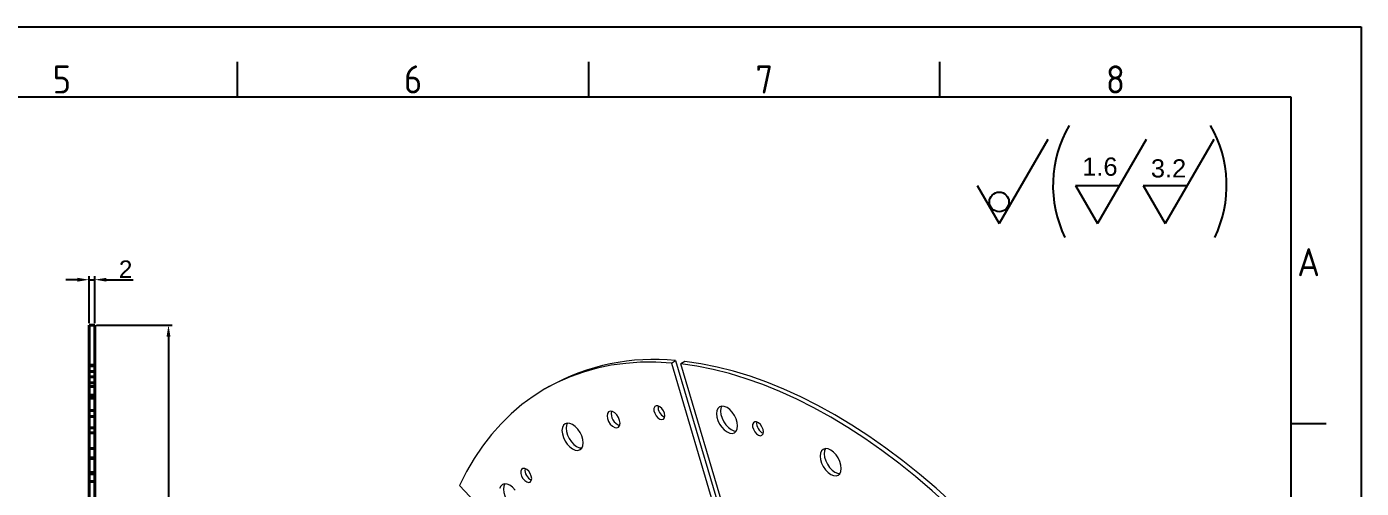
# Model space of a CAD drawing. Header units: millimetres. Extents: x 764 to 1780, y 1208 to 1927.
# Drawn here: x 1320.4 to 1780.4, y 1768.2 to 1927.1 of the extents above; entities that cross this region are included whole.
import ezdxf
from ezdxf.enums import TextEntityAlignment as Align

# ---------------------------------------------------------------- set-up
doc = ezdxf.new("R2010")
doc.units = ezdxf.units.MM
doc.linetypes.add('ACAD_ISO05W100', pattern=[33, 24, -3, 0, -3, 0, -3])
for name, color, linetype, lineweight in [('AM_0', 7, 'Continuous', 40), ('AM_5', 3, 'Continuous', 25), ('AM_BOR', 2, 'ACAD_ISO05W100', 35)]:
    doc.layers.add(name, color=color, linetype=linetype, lineweight=lineweight)
doc.styles.add('ACISOTS', font='isocp.shx', dxfattribs={"height": 1})
doc.styles.get("Standard").update_dxf_attribs({"font": 'arial.ttf'})
doc.dimstyles.new('ISO-25', dxfattribs={"dimtxt": 6, "dimasz": 4, "dimexe": 1.25, "dimexo": 0.625, "dimtad": 1, "dimtxsty": 'Standard', "dimcen": 4, "dimadec": 0, "dimazin": 0, "dimtfac": 1, "dimtmove": 0, "dimatfit": 3, "dimfxl": 1, "dimarcsym": 0})

# ---------------------------------------------------------------- blocks, each defined once
blk = doc.blocks.new('A3 ZTL')
for p, q in [((401.17, 280.82), (19.57, 280.82)), ((401.17, 9.78), (401.17, 280.82))]:
    blk.add_line(p, q)
at = {"layer": 'AM_BOR', "color": 135, "linetype": 'Continuous', "lineweight": 25}
for p, q in [((0, 290.61), (410.96, 290.61)), ((410.96, 290.61), (410.96, 0))]:
    blk.add_line(p, q, dxfattribs=at)
at = {"layer": 'AM_BOR', "color": 135, "lineweight": 25}
for p, q in [((254.4, 280.82), (254.4, 285.71)), ((303.33, 280.82), (303.33, 285.71)), ((352.25, 280.82), (352.25, 285.71)), ((406.07, 235.32), (401.17, 235.32))]:
    blk.add_line(p, q, dxfattribs=at)
at = {"layer": 'AM_BOR', "color": 135, "lineweight": 25, "style": 'ACISOTS'}
for s, p in [('5', (229.94, 283.27)), ('6', (278.86, 283.27)), ('7', (327.79, 283.27)), ('8', (376.71, 283.27)), ('A', (403.62, 257.83))]:
    blk.add_text(s, height=3.91, dxfattribs=at).set_placement(p, align=Align.MIDDLE)
blk = doc.blocks.new('*D168')
at = {"layer": 'AM_5', "color": 0, "lineweight": -2, "ltscale": 0.5, "transparency": 16777216}
for p, q in [((1341.9, 1825.03), (1341.9, 1841.26)), ((1343.9, 1825.03), (1343.9, 1841.26)), ((1337.9, 1840.01), (1333.9, 1840.01)), ((1341.9, 1840.01), (1343.9, 1840.01)), ((1347.9, 1840.01), (1357.12, 1840.01))]:
    blk.add_line(p, q, dxfattribs=at)
at = {"layer": 'AM_5', "color": 0, "ltscale": 0.5, "transparency": 16777216}
for points in [[(1337.9, 1840.67), (1337.9, 1839.34), (1341.9, 1840.01)], [(1347.9, 1840.67), (1347.9, 1839.34), (1343.9, 1840.01)]]:
    blk.add_solid(points, dxfattribs=at)
at = {"layer": 'Defpoints', "color": 0, "ltscale": 0.5, "transparency": 16777216}
for p in [(1343.9, 1840.01), (1341.9, 1824.41), (1343.9, 1824.41)]:
    blk.add_point(p, dxfattribs=at)
at = {"layer": 'AM_5', "color": 0, "ltscale": 0.5, "transparency": 16777216, "insert": (1354.51, 1843.64), "char_height": 6, "attachment_point": 5}
blk.add_mtext('2', dxfattribs=at)
blk = doc.blocks.new('*D170')
at = {"layer": 'AM_5', "color": 0, "lineweight": -2, "ltscale": 0.5, "transparency": 16777216}
for p, q in [((1344.52, 1824.41), (1370.54, 1824.41)), ((1369.29, 1820.41), (1369.29, 1434.41)), ((1344.52, 1430.41), (1370.54, 1430.41))]:
    blk.add_line(p, q, dxfattribs=at)
at = {"layer": 'AM_5', "color": 0, "ltscale": 0.5, "transparency": 16777216}
for points in [[(1368.63, 1820.41), (1369.96, 1820.41), (1369.29, 1824.41)], [(1368.63, 1434.41), (1369.96, 1434.41), (1369.29, 1430.41)]]:
    blk.add_solid(points, dxfattribs=at)
at = {"layer": 'Defpoints', "color": 0, "ltscale": 0.5, "transparency": 16777216}
for p in [(1343.9, 1824.41), (1343.9, 1430.41), (1369.29, 1430.41)]:
    blk.add_point(p, dxfattribs=at)
at = {"layer": 'AM_5', "color": 0, "ltscale": 0.5, "transparency": 16777216, "insert": (1365.44, 1627.41), "char_height": 6, "attachment_point": 5, "rotation": 90}
blk.add_mtext('%%c394', dxfattribs=at)

msp = doc.modelspace()

# ---------------------------------------------------------------- linework, layer by layer
at = {"color": 7, "linetype": 'Continuous', "lineweight": 15}
for p, q in [((1542.625, 1811.322), (1544.039, 1812.138)), ((1542.625, 1811.322), (1563.464, 1741.197)), ((1544.039, 1812.138), (1564.878, 1742.013)), ((1547.306, 1811.815), (1545.891, 1810.999)), ((1566.73, 1740.873), (1545.891, 1810.999)), ((1500.484, 1803.215), (1499.07, 1802.398)), ((1519.861, 1716.017), (1469.552, 1769.124))]:
    msp.add_line(p, q, dxfattribs=at)
at = {"color": 7, "linetype": 'Continuous', "lineweight": 15, "flags": 128}
for points in [[(1542.625, 1811.322), (1537.271, 1811.603), (1532.024, 1811.564), (1526.894, 1811.205), (1521.889, 1810.525), (1517.02, 1809.528), (1512.294, 1808.213), (1507.721, 1806.584), (1503.307, 1804.643), (1499.062, 1802.394), (1494.992, 1799.841), (1491.105, 1796.988), (1487.407, 1793.841), (1483.906, 1790.405), (1480.608, 1786.686), (1477.518, 1782.692), (1474.642, 1778.428), (1471.985, 1773.903), (1469.552, 1769.124)], [(1649.232, 1751.341), (1643.726, 1756.906), (1638.137, 1762.247), (1632.476, 1767.356), (1626.752, 1772.223), (1620.977, 1776.839), (1615.16, 1781.197), (1609.311, 1785.289), (1603.442, 1789.108), (1597.562, 1792.645), (1591.682, 1795.896), (1585.812, 1798.855), (1579.964, 1801.516), (1574.147, 1803.874), (1568.371, 1805.925), (1562.648, 1807.666), (1556.987, 1809.094), (1551.398, 1810.205), (1545.891, 1810.999)], [(1650.646, 1752.158), (1645.14, 1757.722), (1639.551, 1763.063), (1633.89, 1768.172), (1628.166, 1773.039), (1622.391, 1777.656), (1616.574, 1782.014), (1610.725, 1786.106), (1604.856, 1789.924), (1598.976, 1793.462), (1593.096, 1796.713), (1587.227, 1799.671), (1581.378, 1802.332), (1575.561, 1804.69), (1569.785, 1806.742), (1564.062, 1808.483), (1558.401, 1809.91), (1552.812, 1811.022), (1547.306, 1811.815)], [(1524.922, 1790.557), (1524.787, 1791.514), (1524.401, 1792.511), (1523.808, 1793.427), (1523.081, 1794.153), (1522.308, 1794.599), (1521.581, 1794.713), (1520.988, 1794.481), (1520.601, 1793.931), (1520.467, 1793.129), (1520.601, 1792.171), (1520.988, 1791.174), (1521.581, 1790.258), (1522.308, 1789.533), (1523.081, 1789.086), (1523.808, 1788.972), (1524.401, 1789.204), (1524.787, 1789.755), (1524.922, 1790.557)], [(1540.346, 1793.148), (1540.219, 1794.003), (1539.856, 1794.888), (1539.307, 1795.685), (1538.645, 1796.285), (1537.959, 1796.607), (1537.342, 1796.609), (1536.879, 1796.289), (1536.63, 1795.691), (1536.63, 1794.896), (1536.879, 1794.011), (1537.342, 1793.155), (1537.959, 1792.445), (1538.645, 1791.976), (1539.307, 1791.811), (1539.856, 1791.973), (1540.219, 1792.44), (1540.346, 1793.148)], [(1565.456, 1789.68), (1565.332, 1790.84), (1564.968, 1792.064), (1564.389, 1793.269), (1563.635, 1794.373), (1562.757, 1795.3), (1561.814, 1795.988), (1560.872, 1796.388), (1559.993, 1796.475), (1559.239, 1796.242), (1558.66, 1795.706), (1558.297, 1794.901), (1558.173, 1793.885), (1558.297, 1792.725), (1558.66, 1791.5), (1559.239, 1790.295), (1559.993, 1789.192), (1560.872, 1788.265), (1561.814, 1787.577), (1562.757, 1787.176), (1563.635, 1787.089), (1564.389, 1787.322), (1564.968, 1787.859), (1565.332, 1788.663), (1565.456, 1789.68)], [(1560.045, 1796.479), (1559.711, 1795.718), (1559.587, 1794.701), (1559.711, 1793.541), (1560.075, 1792.317), (1560.653, 1791.112), (1561.408, 1790.008), (1562.286, 1789.081), (1563.228, 1788.394), (1564.171, 1787.993), (1564.997, 1787.902)], [(1512.203, 1783.837), (1512.079, 1784.997), (1511.715, 1786.221), (1511.137, 1787.426), (1510.383, 1788.53), (1509.504, 1789.457), (1508.562, 1790.144), (1507.619, 1790.545), (1506.741, 1790.632), (1505.987, 1790.399), (1505.408, 1789.863), (1505.044, 1789.058), (1504.92, 1788.042), (1505.044, 1786.882), (1505.408, 1785.657), (1505.987, 1784.452), (1506.741, 1783.349), (1507.619, 1782.422), (1508.562, 1781.734), (1509.504, 1781.333), (1510.383, 1781.246), (1511.137, 1781.479), (1511.715, 1782.016), (1512.079, 1782.82), (1512.203, 1783.837)], [(1506.793, 1790.636), (1506.458, 1789.875), (1506.334, 1788.858), (1506.458, 1787.698), (1506.822, 1786.474), (1507.401, 1785.269), (1508.155, 1784.165), (1509.033, 1783.238), (1509.976, 1782.551), (1510.918, 1782.15), (1511.745, 1782.059)], [(1574.342, 1787.618), (1574.216, 1788.472), (1573.853, 1789.358), (1573.304, 1790.154), (1572.641, 1790.754), (1571.955, 1791.077), (1571.339, 1791.078), (1570.875, 1790.758), (1570.626, 1790.16), (1570.626, 1789.365), (1570.875, 1788.48), (1571.339, 1787.624), (1571.955, 1786.914), (1572.641, 1786.445), (1573.304, 1786.28), (1573.853, 1786.442), (1574.216, 1786.909), (1574.342, 1787.618)], [(1601.203, 1775.029), (1601.079, 1776.189), (1600.715, 1777.413), (1600.137, 1778.618), (1599.383, 1779.722), (1598.504, 1780.649), (1597.562, 1781.336), (1596.619, 1781.737), (1595.741, 1781.824), (1594.987, 1781.591), (1594.408, 1781.054), (1594.044, 1780.25), (1593.92, 1779.233), (1594.044, 1778.073), (1594.408, 1776.849), (1594.987, 1775.644), (1595.741, 1774.54), (1596.619, 1773.613), (1597.562, 1772.926), (1598.504, 1772.525), (1599.383, 1772.438), (1600.137, 1772.671), (1600.715, 1773.208), (1601.079, 1774.012), (1601.203, 1775.029)], [(1595.793, 1781.828), (1595.458, 1781.066), (1595.334, 1780.05), (1595.458, 1778.89), (1595.822, 1777.665), (1596.401, 1776.46), (1597.155, 1775.357), (1598.033, 1774.43), (1598.976, 1773.742), (1599.918, 1773.341), (1600.745, 1773.251)], [(1494.479, 1771.516), (1494.352, 1772.371), (1493.989, 1773.256), (1493.44, 1774.053), (1492.778, 1774.653), (1492.092, 1774.975), (1491.475, 1774.977), (1491.012, 1774.657), (1490.763, 1774.059), (1490.763, 1773.264), (1491.012, 1772.379), (1491.475, 1771.523), (1492.092, 1770.813), (1492.778, 1770.344), (1493.44, 1770.179), (1493.989, 1770.341), (1494.352, 1770.808), (1494.479, 1771.516)], [(1488.77, 1767.585), (1487.892, 1768.512), (1486.949, 1769.199), (1486.007, 1769.6), (1485.129, 1769.687), (1484.374, 1769.454), (1483.796, 1768.917), (1483.432, 1768.113)], [(1485.181, 1769.691), (1484.846, 1768.93), (1484.722, 1767.913), (1484.846, 1766.753), (1485.21, 1765.529), (1485.789, 1764.324), (1486.543, 1763.22), (1487.421, 1762.293), (1488.364, 1761.605), (1489.306, 1761.205), (1490.132, 1761.114)]]:
    msp.add_lwpolyline(points, dxfattribs=at)
at = {"color": 7, "linetype": 'Continuous', "lineweight": 15}
for centre, radius, start, end in [((1536.399, 1738.674), 73.861, 84.06236, 119.09424), ((1526.099, 1793.809), 4.199, 167.89887, 252.09576), ((1541.677, 1796.08), 3.653, 172.14948, 247.84514), ((1575.673, 1790.55), 3.653, 172.14948, 247.84514), ((1495.81, 1774.448), 3.653, 172.14948, 247.84514)]:
    msp.add_arc(centre, radius, start, end, dxfattribs=at)
at = {"layer": 'AM_0'}
for p, q in [((1343.897, 1824.407), (1341.897, 1824.407)), ((1341.897, 1430.407), (1341.897, 1824.407)), ((1343.897, 1430.407), (1343.897, 1824.407)), ((1343.897, 1810.557), (1341.897, 1810.557)), ((1341.897, 1810.353), (1343.897, 1810.353)), ((1343.897, 1808.439), (1341.897, 1808.439)), ((1343.897, 1806.601), (1341.897, 1806.601)), ((1343.897, 1804.483), (1341.897, 1804.483)), ((1343.897, 1803.226), (1341.897, 1803.226)), ((1341.897, 1800.301), (1343.897, 1800.301)), ((1343.897, 1800.279), (1341.897, 1800.279)), ((1341.897, 1800.257), (1343.897, 1800.257)), ((1341.897, 1799.183), (1343.897, 1799.183)), ((1341.897, 1794.979), (1343.897, 1794.979)), ((1341.897, 1792.926), (1343.897, 1792.926)), ((1343.897, 1788.986), (1341.897, 1788.986)), ((1343.897, 1787.221), (1341.897, 1787.221)), ((1341.897, 1781.921), (1343.897, 1781.921)), ((1341.897, 1778.686), (1343.897, 1778.686)), ((1343.897, 1778.488), (1341.897, 1778.488)), ((1343.897, 1773.643), (1341.897, 1773.643)), ((1341.897, 1773.188), (1343.897, 1773.188)), ((1343.897, 1770.557), (1341.897, 1770.557))]:
    msp.add_line(p, q, dxfattribs=at)
at = {"layer": 'AM_5'}
for p, q in [((1672.351, 1888.349), (1655.59, 1859.318)), ((1706.275, 1888.349), (1689.514, 1859.318)), ((1729.598, 1888.349), (1712.836, 1859.318)), ((1647.971, 1872.514), (1655.59, 1859.318)), ((1681.895, 1872.514), (1697.133, 1872.514)), ((1681.895, 1872.514), (1689.514, 1859.318)), ((1705.218, 1872.514), (1720.455, 1872.514)), ((1705.218, 1872.514), (1712.836, 1859.318))]:
    msp.add_line(p, q, dxfattribs=at)
msp.add_circle((1655.619, 1866.795), 3.379, dxfattribs=at)
for centre, start, end in [((1715.18, 1872.485), 149.81687, 205.95777), ((1693, 1872.485), 334.04223, 30.18313)]:
    msp.add_arc(centre, 41.03, start, end, dxfattribs=at)

# ---------------------------------------------------------------- block references
at = {"linetype": 'ByBlock', "lineweight": 0, "xscale": 2.47426245, "yscale": 2.47426245, "zscale": 2.47426245}
msp.add_blockref('A3 ZTL', (763.615, 1208.106), dxfattribs=at)

# ---------------------------------------------------------------- texts
at = {"layer": 'AM_5', "char_height": 6.2709, "attachment_point": 1}
for s, insert in [('1.6', (1684.248, 1882.095)), ('3.2', (1707.899, 1881.488))]:
    msp.add_mtext_dynamic_manual_height_columns(s, width=18.23779, gutter_width=12.5, heights=[0], dxfattribs=dict(at, insert=insert))

# ---------------------------------------------------------------- dimensions: what is measured, and where the dimension line sits
at = {"layer": 'AM_5', "ltscale": 0.5}
dim = msp.add_linear_dim(base=(1343.897, 1840.007), p1=(1341.897, 1824.407), p2=(1343.897, 1824.407), dimstyle='ISO-25', dxfattribs=at)
dim.commit()
dim.dimension.update_dxf_attribs({"geometry": '*D168', "text_midpoint": (1354.509, 1843.645)})
dim = msp.add_linear_dim(base=(1369.295, 1430.407), p1=(1343.897, 1824.407), p2=(1343.897, 1430.407), angle=90, text='%%c394', dimstyle='ISO-25', dxfattribs=at)
dim.commit()
dim.dimension.update_dxf_attribs({"geometry": '*D170', "text_midpoint": (1365.438, 1627.407)})

doc.saveas('drawing.dxf')
